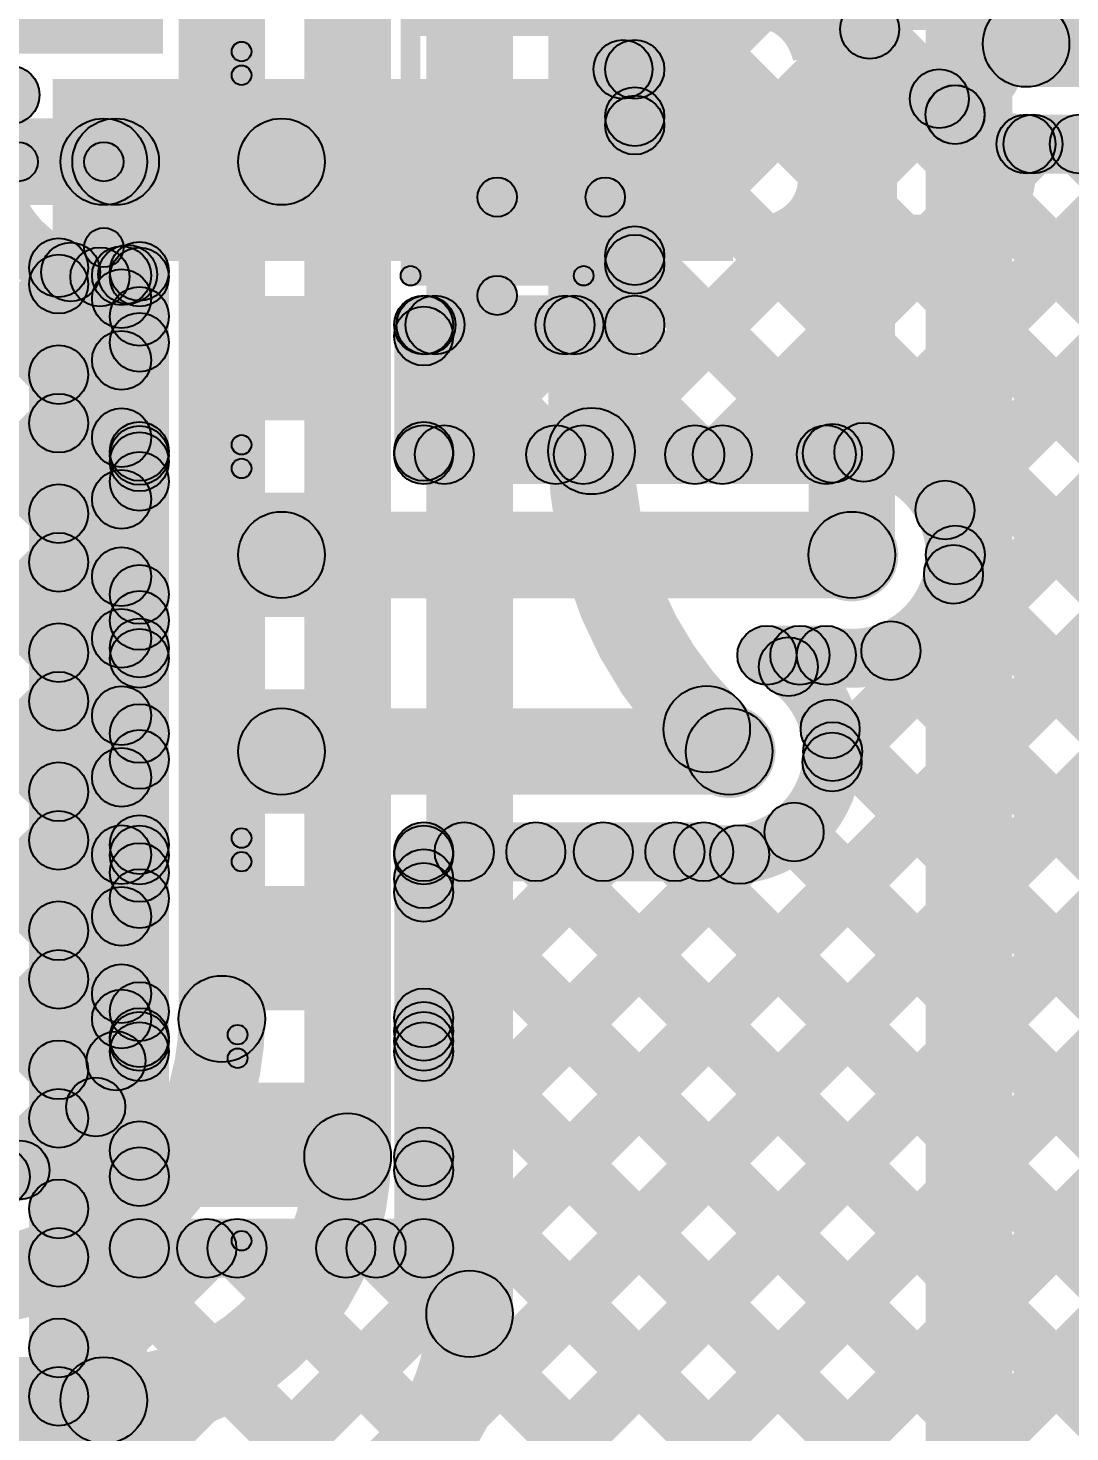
# Model space of a CAD drawing. Header units: millimetres. Extents: x 0 to 210, y 0 to 213.
# Drawn here: x 1.2567 to 1.5216, y 2.296 to 2.653 of the extents above; entities that cross this region are included whole.
import ezdxf

# ---------------------------------------------------------------- set-up
doc = ezdxf.new("R2010")
doc.units = ezdxf.units.MM
doc.header["$MEASUREMENT"] = 0
for name, color, linetype in [('BottomLayer', 5, 'Continuous'), ('BottomPaste', 16, 'Continuous'), ('BottomSolder', 6, 'Continuous'), ('TopLayer', 1, 'Continuous'), ('TopOverlay', 2, 'Continuous'), ('TopPaste', 8, 'Continuous'), ('TopSolder', 216, 'Continuous'), ('ViaHoleLayer', 16, 'Continuous')]:
    doc.layers.add(name, color=color, linetype=linetype)

# ---------------------------------------------------------------- blocks, each defined once
blk = doc.blocks.new('S______B______70')
at = {"layer": 'TopLayer'}
for points in [[(-0.045, -0.0175), (-0.045, 0.0175), (-0.015, 0.0175), (-0.015, -0.0175)], [(0.015, -0.0175), (0.015, 0.0175), (0.045, 0.0175), (0.045, -0.0175)]]:
    blk.add_hatch(color=1, dxfattribs=at).paths.add_polyline_path(points)
at = {"layer": 'TopOverlay'}
h = blk.add_hatch(color=2, dxfattribs=at)
edge = h.paths.add_edge_path()
edge.add_arc((-0.05, 0.022), 0.0025, 0, 360)
h = blk.add_hatch(color=2, dxfattribs=at)
edge = h.paths.add_edge_path()
edge.add_arc((-0.05, 0.022), 0.0025, 0, 360)
for points in [[(-0.0475, -0.022), (-0.0525, -0.022), (-0.0525, 0.022), (-0.0475, 0.022)], [(0.05, 0.0245), (0.05, 0.0195), (-0.05, 0.0195), (-0.05, 0.0245)], [(0.0525, -0.022), (0.0475, -0.022), (0.0475, 0.022), (0.0525, 0.022)], [(0.05, -0.0195), (0.05, -0.0245), (-0.05, -0.0245), (-0.05, -0.0195)]]:
    blk.add_hatch(color=2, dxfattribs=at).paths.add_polyline_path(points)
h = blk.add_hatch(color=2, dxfattribs=at)
edge = h.paths.add_edge_path()
edge.add_arc((0.05, 0.022), 0.0025, 0, 360)
h = blk.add_hatch(color=2, dxfattribs=at)
edge = h.paths.add_edge_path()
edge.add_arc((0.05, 0.022), 0.0025, 0, 360)
h = blk.add_hatch(color=2, dxfattribs=at)
edge = h.paths.add_edge_path()
edge.add_arc((-0.05, -0.022), 0.0025, 0, 360)
h = blk.add_hatch(color=2, dxfattribs=at)
edge = h.paths.add_edge_path()
edge.add_arc((-0.05, -0.022), 0.0025, 0, 360)
h = blk.add_hatch(color=2, dxfattribs=at)
edge = h.paths.add_edge_path()
edge.add_arc((0.05, -0.022), 0.0025, 0, 360)
h = blk.add_hatch(color=2, dxfattribs=at)
edge = h.paths.add_edge_path()
edge.add_arc((0.05, -0.022), 0.0025, 0, 360)
at = {"layer": 'TopPaste'}
for points in [[(-0.045, -0.0175), (-0.045, 0.0175), (-0.015, 0.0175), (-0.015, -0.0175)], [(0.015, -0.0175), (0.015, 0.0175), (0.045, 0.0175), (0.045, -0.0175)]]:
    blk.add_hatch(color=8, dxfattribs=at).paths.add_polyline_path(points)
at = {"layer": 'TopSolder'}
for points in [[(-0.049, -0.0215), (-0.049, 0.0215), (-0.011, 0.0215), (-0.011, -0.0215)], [(0.011, -0.0215), (0.011, 0.0215), (0.049, 0.0215), (0.049, -0.0215)]]:
    blk.add_hatch(color=216, dxfattribs=at).paths.add_polyline_path(points)
at = {"layer": 'TopOverlay'}
for centre in [(-0.05, 0.022), (-0.05, 0.022), (0.05, 0.022), (0.05, 0.022), (-0.05, -0.022), (-0.05, -0.022), (0.05, -0.022), (0.05, -0.022)]:
    blk.add_circle(centre, 0.0025, dxfattribs=at)
blk = doc.blocks.new('RES_0603_B_71')
at = {"layer": 'BottomLayer'}
for points in [[(-0.045, -0.0175), (-0.045, 0.0175), (-0.015, 0.0175), (-0.015, -0.0175)], [(0.015, -0.0175), (0.015, 0.0175), (0.045, 0.0175), (0.045, -0.0175)]]:
    blk.add_hatch(color=5, dxfattribs=at).paths.add_polyline_path(points)
at = {"layer": 'BottomPaste'}
for points in [[(-0.045, -0.0175), (-0.045, 0.0175), (-0.015, 0.0175), (-0.015, -0.0175)], [(0.015, -0.0175), (0.015, 0.0175), (0.045, 0.0175), (0.045, -0.0175)]]:
    blk.add_hatch(color=16, dxfattribs=at).paths.add_polyline_path(points)
at = {"layer": 'BottomSolder'}
for points in [[(-0.049, -0.0215), (-0.049, 0.0215), (-0.011, 0.0215), (-0.011, -0.0215)], [(0.011, -0.0215), (0.011, 0.0215), (0.049, 0.0215), (0.049, -0.0215)]]:
    blk.add_hatch(color=6, dxfattribs=at).paths.add_polyline_path(points)
blk = doc.blocks.new('HX711_77')
at = {"layer": 'TopLayer'}
for points in [[(0.09154, 0.08681), (0.13484, 0.08681), (0.13484, 0.06319), (0.09154, 0.06319)], [(0.09154, 0.03681), (0.13484, 0.03681), (0.13484, 0.01319), (0.09154, 0.01319)], [(0.09154, -0.01319), (0.13484, -0.01319), (0.13484, -0.03681), (0.09154, -0.03681)], [(0.09154, -0.06319), (0.13484, -0.06319), (0.13484, -0.08681), (0.09154, -0.08681)], [(0.09154, -0.11319), (0.13484, -0.11319), (0.13484, -0.13681), (0.09154, -0.13681)], [(0.09154, -0.16319), (0.13484, -0.16319), (0.13484, -0.18681), (0.09154, -0.18681)]]:
    blk.add_hatch(color=1, dxfattribs=at).paths.add_polyline_path(points)
at = {"layer": 'TopOverlay'}
h = blk.add_hatch(color=2, dxfattribs=at)
edge = h.paths.add_edge_path()
edge.add_arc((0.103, 0.103), 0.0025, 0, 360)
for points in [[(0.1055, 0.097), (0.1005, 0.097), (0.1005, 0.103), (0.1055, 0.103)], [(0.1055, -0.003), (0.1005, -0.003), (0.1005, 0.003), (0.1055, 0.003)], [(0.1055, -0.103), (0.1005, -0.103), (0.1005, -0.097), (0.1055, -0.097)], [(0.1045, -0.153), (0.0995, -0.153), (0.0995, -0.147), (0.1045, -0.147)], [(-0.105, -0.2019), (-0.105, -0.1969), (0.103, -0.1969), (0.103, -0.2019)]]:
    blk.add_hatch(color=2, dxfattribs=at).paths.add_polyline_path(points)
h = blk.add_hatch(color=2, dxfattribs=at)
edge = h.paths.add_edge_path()
edge.add_arc((0.103, 0.097), 0.0025, 0, 360)
h = blk.add_hatch(color=2, dxfattribs=at)
edge = h.paths.add_edge_path()
edge.add_arc((0.103, 0.003), 0.0025, 0, 360)
h = blk.add_hatch(color=2, dxfattribs=at)
edge = h.paths.add_edge_path()
edge.add_arc((0.103, -0.003), 0.0025, 0, 360)
h = blk.add_hatch(color=2, dxfattribs=at)
edge = h.paths.add_edge_path()
edge.add_arc((0.103, -0.097), 0.0025, 0, 360)
h = blk.add_hatch(color=2, dxfattribs=at)
edge = h.paths.add_edge_path()
edge.add_arc((0.103, -0.103), 0.0025, 0, 360)
h = blk.add_hatch(color=2, dxfattribs=at)
edge = h.paths.add_edge_path()
edge.add_arc((0.102, -0.147), 0.0025, 0, 360)
h = blk.add_hatch(color=2, dxfattribs=at)
edge = h.paths.add_edge_path()
edge.add_arc((0.102, -0.153), 0.0025, 0, 360)
h = blk.add_hatch(color=2, dxfattribs=at)
edge = h.paths.add_edge_path()
edge.add_arc((0.103, -0.1994), 0.0025, 0, 360)
at = {"layer": 'TopPaste'}
for points in [[(0.09154, 0.08681), (0.13484, 0.08681), (0.13484, 0.06319), (0.09154, 0.06319)], [(0.09154, 0.03681), (0.13484, 0.03681), (0.13484, 0.01319), (0.09154, 0.01319)], [(0.09154, -0.01319), (0.13484, -0.01319), (0.13484, -0.03681), (0.09154, -0.03681)], [(0.09154, -0.06319), (0.13484, -0.06319), (0.13484, -0.08681), (0.09154, -0.08681)], [(0.09154, -0.11319), (0.13484, -0.11319), (0.13484, -0.13681), (0.09154, -0.13681)], [(0.09154, -0.16319), (0.13484, -0.16319), (0.13484, -0.18681), (0.09154, -0.18681)]]:
    blk.add_hatch(color=8, dxfattribs=at).paths.add_polyline_path(points)
at = {"layer": 'TopSolder'}
for points in [[(0.08754, 0.09081), (0.13884, 0.09081), (0.13884, 0.05919), (0.08754, 0.05919)], [(0.08754, 0.04081), (0.13884, 0.04081), (0.13884, 0.00919), (0.08754, 0.00919)], [(0.08754, -0.00919), (0.13884, -0.00919), (0.13884, -0.04081), (0.08754, -0.04081)], [(0.08754, -0.05919), (0.13884, -0.05919), (0.13884, -0.09081), (0.08754, -0.09081)], [(0.08754, -0.10919), (0.13884, -0.10919), (0.13884, -0.14081), (0.08754, -0.14081)], [(0.08754, -0.15919), (0.13884, -0.15919), (0.13884, -0.19081), (0.08754, -0.19081)]]:
    blk.add_hatch(color=216, dxfattribs=at).paths.add_polyline_path(points)
at = {"layer": 'TopOverlay'}
for centre in [(0.103, 0.103), (0.103, 0.097), (0.103, 0.003), (0.103, -0.003), (0.103, -0.097), (0.103, -0.103), (0.102, -0.147), (0.102, -0.153), (0.103, -0.1994)]:
    blk.add_circle(centre, 0.0025, dxfattribs=at)

msp = doc.modelspace()

# ---------------------------------------------------------------- hatches: boundary and pattern name
at = {"layer": 'BottomLayer'}
for points in [[(1.349, 2.366), (1.327, 2.366), (1.327, 3.01), (1.349, 3.01)], [(1.38, 2.326), (1.358, 2.326), (1.358, 2.96144), (1.38, 2.96144)], [(1.411, 2.54542), (1.389, 2.54542), (1.389, 2.84596), (1.411, 2.84596)], [(1.47719, 2.519), (1.45519, 2.519), (1.45519, 2.81507), (1.47719, 2.81507)], [(1.507, 2.27775), (1.485, 2.27775), (1.485, 2.699), (1.507, 2.699)], [(1.317, 2.401), (1.295, 2.401), (1.295, 2.697), (1.317, 2.697)], [(1.14618, 2.6372), (1.15678, 2.6478), (1.2858, 2.51878), (1.2752, 2.50818)], [(1.18803, 2.6307), (1.19864, 2.6413), (1.2858, 2.55414), (1.2752, 2.54353)], [(1.16975, 2.608), (1.16975, 2.63), (1.276, 2.63), (1.276, 2.608)], [(1.25419, 2.614), (1.25419, 2.624), (1.276, 2.624), (1.276, 2.614)], [(1.281, 2.59719), (1.271, 2.59719), (1.271, 2.619), (1.281, 2.619)], [(1.23294, 2.5457), (1.22233, 2.5563), (1.26226, 2.59623), (1.27287, 2.58563)], [(1.26968, 2.5844), (1.28029, 2.59501), (1.2858, 2.5895), (1.2752, 2.57889)], [(1.288, 2.401), (1.273, 2.401), (1.273, 2.59004), (1.288, 2.59004)], [(1.2448, 2.52221), (1.2342, 2.53281), (1.2752, 2.57381), (1.2858, 2.56321)], [(1.2448, 2.48685), (1.2342, 2.49746), (1.2752, 2.53846), (1.2858, 2.52785)], [(1.2342, 2.51382), (1.2448, 2.52443), (1.2858, 2.48343), (1.2752, 2.47282)], [(1.14751, 2.3542), (1.1369, 2.3648), (1.2752, 2.5031), (1.2858, 2.49249)], [(1.19561, 2.4817), (1.20622, 2.4923), (1.2858, 2.41272), (1.2752, 2.40211)], [(1.23097, 2.4817), (1.24157, 2.4923), (1.2858, 2.44807), (1.2752, 2.43747)], [(1.1279, 2.4787), (1.13851, 2.4893), (1.25995, 2.36786), (1.24934, 2.35726)], [(1.16326, 2.4787), (1.17386, 2.4893), (1.27925, 2.38392), (1.26864, 2.37331)], [(1.42151, 2.46693), (1.43707, 2.48249), (1.44278, 2.47678), (1.42722, 2.46122)], [(1.18286, 2.3542), (1.17225, 2.3648), (1.2752, 2.46775), (1.2858, 2.45714)], [(1.21822, 2.3542), (1.20761, 2.3648), (1.2752, 2.43239), (1.2858, 2.42178)], [(1.25496, 2.35559), (1.24436, 2.3662), (1.2738, 2.39564), (1.28441, 2.38504)], [(0.188, 2.293), (0.188, 2.315), (1.276, 2.315), (1.276, 2.293)]]:
    msp.add_hatch(color=5, dxfattribs=at).paths.add_polyline_path(points)
h = msp.add_hatch(color=5, dxfattribs=at)
edge = h.paths.add_edge_path()
edge.add_arc((1.25212, 2.636), 0.0075, 0, 360)
h = msp.add_hatch(color=5, dxfattribs=at)
edge = h.paths.add_edge_path()
edge.add_arc((1.25212, 2.636), 0.0075, 0, 360)
h = msp.add_hatch(color=5, dxfattribs=at)
edge = h.paths.add_edge_path()
edge.add_arc((1.276, 2.619), 0.01181, 0, 360)
h = msp.add_hatch(color=5, dxfattribs=at)
edge = h.paths.add_edge_path()
edge.add_arc((1.276, 2.619), 0.011, 0, 360)
h = msp.add_hatch(color=5, dxfattribs=at)
edge = h.paths.add_edge_path()
edge.add_arc((1.25419, 2.619), 0.005, 0, 360)
h = msp.add_hatch(color=5, dxfattribs=at)
edge = h.paths.add_edge_path()
edge.add_arc((1.276, 2.619), 0.005, 0, 360)
h = msp.add_hatch(color=5, dxfattribs=at)
edge = h.paths.add_edge_path()
edge.add_arc((1.276, 2.619), 0.005, 0, 360)
h = msp.add_hatch(color=5, dxfattribs=at)
edge = h.paths.add_edge_path()
edge.add_arc((1.276, 2.59719), 0.005, 0, 360)
h = msp.add_hatch(color=5, dxfattribs=at)
edge = h.paths.add_edge_path()
edge.add_arc((1.26756, 2.59093), 0.0075, 0, 360)
h = msp.add_hatch(color=5, dxfattribs=at)
edge = h.paths.add_edge_path()
edge.add_arc((1.27499, 2.58971), 0.0075, 0, 360)
h = msp.add_hatch(color=5, dxfattribs=at)
edge = h.paths.add_edge_path()
edge.add_arc((1.2805, 2.59004), 0.0075, 0, 360)
h = msp.add_hatch(color=5, dxfattribs=at)
edge = h.paths.add_edge_path()
edge.add_arc((1.2805, 2.59004), 0.0075, 0, 360)
h = msp.add_hatch(color=5, dxfattribs=at)
edge = h.paths.add_edge_path()
edge.add_arc((1.2805, 2.58419), 0.0075, 0, 360)
h = msp.add_hatch(color=5, dxfattribs=at)
edge = h.paths.add_edge_path()
edge.add_arc((1.2805, 2.56851), 0.0075, 0, 360)
h = msp.add_hatch(color=5, dxfattribs=at)
edge = h.paths.add_edge_path()
edge.add_arc((1.2805, 2.54884), 0.0075, 0, 360)
h = msp.add_hatch(color=5, dxfattribs=at)
edge = h.paths.add_edge_path()
edge.add_arc((1.4, 2.54542), 0.011, 0, 360)
h = msp.add_hatch(color=5, dxfattribs=at)
edge = h.paths.add_edge_path()
edge.add_arc((1.4, 2.54542), 0.011, 0, 360)
h = msp.add_hatch(color=5, dxfattribs=at)
edge = h.paths.add_edge_path()
edge.add_arc((1.2805, 2.53315), 0.0075, 0, 360)
h = msp.add_hatch(color=5, dxfattribs=at)
edge = h.paths.add_edge_path()
edge.add_arc((1.46619, 2.519), 0.01181, 0, 360)
h = msp.add_hatch(color=5, dxfattribs=at)
edge = h.paths.add_edge_path()
edge.add_arc((1.46619, 2.519), 0.011, 0, 360)
h = msp.add_hatch(color=5, dxfattribs=at)
edge = h.paths.add_edge_path()
edge.add_arc((1.2805, 2.51348), 0.0075, 0, 360)
h = msp.add_hatch(color=5, dxfattribs=at)
edge = h.paths.add_edge_path()
edge.add_arc((1.2805, 2.4978), 0.0075, 0, 360)
h = msp.add_hatch(color=5, dxfattribs=at)
edge = h.paths.add_edge_path()
edge.add_arc((1.2805, 2.47813), 0.0075, 0, 360)
h = msp.add_hatch(color=5, dxfattribs=at)
edge = h.paths.add_edge_path()
edge.add_arc((1.42929, 2.47471), 0.011, 0, 360)
h = msp.add_hatch(color=5, dxfattribs=at)
edge = h.paths.add_edge_path()
edge.add_arc((1.42929, 2.47471), 0.011, 0, 360)
h = msp.add_hatch(color=5, dxfattribs=at)
edge = h.paths.add_edge_path()
edge.add_arc((1.435, 2.469), 0.01181, 0, 360)
h = msp.add_hatch(color=5, dxfattribs=at)
edge = h.paths.add_edge_path()
edge.add_arc((1.435, 2.469), 0.011, 0, 360)
h = msp.add_hatch(color=5, dxfattribs=at)
edge = h.paths.add_edge_path()
edge.add_arc((1.2805, 2.46244), 0.0075, 0, 360)
h = msp.add_hatch(color=5, dxfattribs=at)
edge = h.paths.add_edge_path()
edge.add_arc((1.2805, 2.44277), 0.0075, 0, 360)
h = msp.add_hatch(color=5, dxfattribs=at)
edge = h.paths.add_edge_path()
edge.add_arc((1.2805, 2.42709), 0.0075, 0, 360)
h = msp.add_hatch(color=5, dxfattribs=at)
edge = h.paths.add_edge_path()
edge.add_arc((1.2805, 2.40742), 0.0075, 0, 360)
h = msp.add_hatch(color=5, dxfattribs=at)
edge = h.paths.add_edge_path()
edge.add_arc((1.306, 2.401), 0.011, 0, 360)
h = msp.add_hatch(color=5, dxfattribs=at)
edge = h.paths.add_edge_path()
edge.add_arc((1.306, 2.401), 0.011, 0, 360)
h = msp.add_hatch(color=5, dxfattribs=at)
edge = h.paths.add_edge_path()
edge.add_arc((1.2805, 2.401), 0.0075, 0, 360)
h = msp.add_hatch(color=5, dxfattribs=at)
edge = h.paths.add_edge_path()
edge.add_arc((1.2805, 2.401), 0.0075, 0, 360)
h = msp.add_hatch(color=5, dxfattribs=at)
edge = h.paths.add_edge_path()
edge.add_arc((1.27911, 2.39034), 0.0075, 0, 360)
h = msp.add_hatch(color=5, dxfattribs=at)
edge = h.paths.add_edge_path()
edge.add_arc((1.27395, 2.37861), 0.0075, 0, 360)
h = msp.add_hatch(color=5, dxfattribs=at)
edge = h.paths.add_edge_path()
edge.add_arc((1.338, 2.366), 0.011, 0, 360)
h = msp.add_hatch(color=5, dxfattribs=at)
edge = h.paths.add_edge_path()
edge.add_arc((1.338, 2.366), 0.011, 0, 360)
h = msp.add_hatch(color=5, dxfattribs=at)
edge = h.paths.add_edge_path()
edge.add_arc((1.24966, 2.36089), 0.0075, 0, 360)
h = msp.add_hatch(color=5, dxfattribs=at)
edge = h.paths.add_edge_path()
edge.add_arc((1.25464, 2.36256), 0.0075, 0, 360)
h = msp.add_hatch(color=5, dxfattribs=at)
edge = h.paths.add_edge_path()
edge.add_arc((1.369, 2.326), 0.011, 0, 360)
h = msp.add_hatch(color=5, dxfattribs=at)
edge = h.paths.add_edge_path()
edge.add_arc((1.369, 2.326), 0.011, 0, 360)
h = msp.add_hatch(color=5, dxfattribs=at)
edge = h.paths.add_edge_path()
edge.add_arc((1.276, 2.304), 0.011, 0, 360)
h = msp.add_hatch(color=5, dxfattribs=at)
edge = h.paths.add_edge_path()
edge.add_arc((1.276, 2.304), 0.011, 0, 360)
at = {"layer": 'TopLayer'}
for points in [[(1.40386, 2.601), (1.436, 2.601), (1.436, 2.768), (1.40386, 2.768)], [(1.4017, 2.69988), (1.4123, 2.71048), (1.91186, 2.21092), (1.90126, 2.20031)], [(1.4155, 2.6425), (1.4005, 2.6425), (1.4005, 2.6995), (1.4155, 2.6995)], [(1.46023, 2.6837), (1.47579, 2.69926), (1.51827, 2.65678), (1.50271, 2.64122)], [(1.4447, 2.66812), (1.45531, 2.67872), (1.49773, 2.6363), (1.48712, 2.62569)], [(1.4027, 2.66352), (1.4133, 2.67413), (1.87651, 2.21092), (1.8659, 2.20031)], [(1.4163, 2.62299), (1.4057, 2.6336), (1.44776, 2.67567), (1.45837, 2.66506)], [(1.51049, 2.638), (1.51049, 2.66), (1.59202, 2.66), (1.59202, 2.638)], [(1.4163, 2.58764), (1.4057, 2.59825), (1.46544, 2.65799), (1.47604, 2.64738)], [(1.4185, 2.5775), (1.4035, 2.5775), (1.4035, 2.6425), (1.4185, 2.6425)], [(1.263, 2.59371), (1.436, 2.59371), (1.436, 2.64), (1.263, 2.64)], [(1.40322, 2.5392), (1.39261, 2.5498), (1.48312, 2.64031), (1.49372, 2.6297)], [(1.4057, 2.62516), (1.4163, 2.63577), (1.84115, 2.21092), (1.83055, 2.20031)], [(1.279, 2.608), (1.279, 2.63), (1.32119, 2.63), (1.32119, 2.608)], [(1.43857, 2.5392), (1.42796, 2.5498), (1.50696, 2.6288), (1.51757, 2.6182)], [(1.47456, 2.53983), (1.46395, 2.55044), (1.54232, 2.6288), (1.55293, 2.6182)], [(1.51049, 2.616), (1.51049, 2.631), (1.548, 2.631), (1.548, 2.616)], [(1.51873, 2.6182), (1.52934, 2.6288), (1.5533, 2.60484), (1.54269, 2.59423)], [(1.287, 2.23318), (1.265, 2.23318), (1.265, 2.619), (1.287, 2.619)], [(1.281, 2.59719), (1.271, 2.59719), (1.271, 2.619), (1.281, 2.619)], [(1.376, 2.605), (1.376, 2.615), (1.4035, 2.615), (1.4035, 2.605)], [(1.381, 2.585), (1.371, 2.585), (1.371, 2.61), (1.381, 2.61)], [(1.4057, 2.58981), (1.4163, 2.60042), (1.46657, 2.55015), (1.45596, 2.53954)], [(1.2698, 2.58256), (1.2592, 2.59317), (1.26226, 2.59623), (1.27287, 2.58563)], [(1.272, 2.0884), (1.257, 2.0884), (1.257, 2.59204), (1.272, 2.59204)], [(1.26968, 2.5844), (1.28029, 2.59501), (1.29034, 2.58496), (1.27973, 2.57435)], [(1.4952, 2.52511), (1.48459, 2.53572), (1.54269, 2.59382), (1.5533, 2.58321)], [(1.29254, 2.54531), (1.27754, 2.54531), (1.27754, 2.58969), (1.29254, 2.58969)], [(1.35734, 2.57), (1.35734, 2.585), (1.411, 2.585), (1.411, 2.57)], [(1.36265, 2.56934), (1.35204, 2.57994), (1.3549, 2.5828), (1.36551, 2.5722)], [(1.3526, 2.5722), (1.36321, 2.5828), (1.39621, 2.5498), (1.3856, 2.5392)], [(1.36786, 2.5392), (1.35725, 2.5498), (1.39025, 2.5828), (1.40086, 2.5722)], [(1.38795, 2.5722), (1.39856, 2.5828), (1.43156, 2.5498), (1.42095, 2.5392)], [(1.2698, 2.54721), (1.2592, 2.55781), (1.27973, 2.57835), (1.29034, 2.56774)], [(1.2698, 2.22901), (1.2592, 2.23961), (1.59667, 2.57709), (1.60728, 2.56648)], [(1.36484, 2.54531), (1.34984, 2.54531), (1.34984, 2.5775), (1.36484, 2.5775)], [(1.46648, 2.46104), (1.45587, 2.47165), (1.56131, 2.57709), (1.57192, 2.56648)], [(1.2592, 2.55953), (1.2698, 2.57014), (1.29034, 2.5496), (1.27973, 2.539)], [(1.30085, 2.2247), (1.29024, 2.2353), (1.6202, 2.56526), (1.6308, 2.55465)], [(1.35734, 2.537), (1.35734, 2.552), (1.45971, 2.552), (1.45971, 2.537)], [(1.2698, 2.51185), (1.2592, 2.52246), (1.27973, 2.54299), (1.29034, 2.53239)], [(1.29254, 2.49531), (1.27754, 2.49531), (1.27754, 2.54269), (1.29254, 2.54269)], [(1.2592, 2.52418), (1.2698, 2.53478), (1.29034, 2.51425), (1.27973, 2.50364)], [(1.32119, 2.508), (1.32119, 2.53), (1.46619, 2.53), (1.46619, 2.508)], [(1.3362, 2.2247), (1.3256, 2.2353), (1.6202, 2.5299), (1.6308, 2.5193)], [(1.48673, 2.50877), (1.49734, 2.51938), (1.8058, 2.21092), (1.79519, 2.20031)], [(1.4308, 2.21323), (1.4202, 2.22384), (1.70942, 2.51306), (1.72003, 2.50246)], [(1.2698, 2.47649), (1.2592, 2.4871), (1.27973, 2.50764), (1.29034, 2.49703)], [(1.2592, 2.48882), (1.2698, 2.49943), (1.29034, 2.47889), (1.27973, 2.46829)], [(1.44459, 2.486), (1.44459, 2.501), (1.45971, 2.501), (1.45971, 2.486)], [(1.47082, 2.48933), (1.48143, 2.49994), (1.77044, 2.21092), (1.75984, 2.20031)], [(1.36906, 2.2222), (1.35845, 2.2328), (1.62363, 2.49798), (1.63423, 2.48737)], [(1.45536, 2.48527), (1.44475, 2.49588), (1.44768, 2.4988), (1.45828, 2.4882)], [(1.29254, 2.44531), (1.27754, 2.44531), (1.27754, 2.49269), (1.29254, 2.49269)], [(1.40441, 2.2222), (1.39381, 2.2328), (1.64703, 2.48603), (1.65764, 2.47542)], [(1.32119, 2.458), (1.32119, 2.48), (1.435, 2.48), (1.435, 2.458)], [(1.45538, 2.46942), (1.46598, 2.48002), (1.73509, 2.21092), (1.72448, 2.20031)], [(1.2698, 2.44114), (1.2592, 2.45175), (1.27973, 2.47228), (1.29034, 2.46167)], [(1.2592, 2.45347), (1.2698, 2.46407), (1.29034, 2.44354), (1.27973, 2.43293)], [(1.44622, 2.44322), (1.45683, 2.45383), (1.69973, 2.21092), (1.68913, 2.20031)], [(1.35734, 2.436), (1.35734, 2.451), (1.42852, 2.451), (1.42852, 2.436)], [(1.36265, 2.39256), (1.35204, 2.40317), (1.39768, 2.4488), (1.40828, 2.4382)], [(1.36265, 2.42792), (1.35204, 2.43852), (1.36232, 2.4488), (1.37293, 2.4382)], [(1.36265, 2.35721), (1.35204, 2.36781), (1.43235, 2.44813), (1.44296, 2.43752)], [(1.38053, 2.4382), (1.39114, 2.4488), (1.62902, 2.21092), (1.61841, 2.20031)], [(1.41589, 2.4382), (1.4265, 2.4488), (1.66438, 2.21092), (1.65377, 2.20031)], [(1.29254, 2.39531), (1.27754, 2.39531), (1.27754, 2.44269), (1.29254, 2.44269)], [(1.36484, 2.39531), (1.34984, 2.39531), (1.34984, 2.44269), (1.36484, 2.44269)], [(1.35204, 2.43134), (1.36265, 2.44194), (1.59367, 2.21092), (1.58306, 2.20031)], [(1.2698, 2.40578), (1.2592, 2.41639), (1.27973, 2.43693), (1.29034, 2.42632)], [(1.2592, 2.41811), (1.2698, 2.42872), (1.29034, 2.40818), (1.27973, 2.39758)], [(1.35204, 2.39598), (1.36265, 2.40659), (1.55831, 2.21092), (1.5477, 2.20031)], [(1.2698, 2.37043), (1.2592, 2.38104), (1.27973, 2.40157), (1.29034, 2.39096)], [(1.2592, 2.38276), (1.2698, 2.39336), (1.29034, 2.37283), (1.27973, 2.36222)], [(1.29254, 2.34269), (1.27754, 2.34269), (1.27754, 2.39269), (1.29254, 2.39269)], [(1.36484, 2.34269), (1.34984, 2.34269), (1.34984, 2.39269), (1.36484, 2.39269)], [(1.35204, 2.36062), (1.36265, 2.37123), (1.52296, 2.21092), (1.51235, 2.20031)], [(1.2698, 2.33507), (1.2592, 2.34568), (1.27973, 2.36622), (1.29034, 2.35561)], [(1.2592, 2.3474), (1.2698, 2.35801), (1.39501, 2.2328), (1.3844, 2.2222)], [(1.28504, 2.33519), (1.28504, 2.35019), (1.35734, 2.35019), (1.35734, 2.33519)], [(1.2698, 2.26436), (1.2592, 2.27497), (1.33222, 2.34799), (1.34283, 2.33739)], [(1.2698, 2.29972), (1.2592, 2.31032), (1.29686, 2.34799), (1.30747, 2.33739)], [(1.30457, 2.33739), (1.31517, 2.34799), (1.43036, 2.2328), (1.41976, 2.2222)], [(1.33992, 2.33739), (1.35053, 2.34799), (1.51192, 2.1866), (1.50131, 2.176)], [(1.2592, 2.31205), (1.2698, 2.32265), (1.35715, 2.2353), (1.34655, 2.2247)]]:
    msp.add_hatch(color=1, dxfattribs=at).paths.add_polyline_path(points)
h = msp.add_hatch(color=1, dxfattribs=at)
edge = h.paths.add_edge_path()
edge.add_arc((1.47074, 2.65268), 0.0075, 0, 360)
h = msp.add_hatch(color=1, dxfattribs=at)
edge = h.paths.add_edge_path()
edge.add_arc((1.51049, 2.649), 0.011, 0, 360)
h = msp.add_hatch(color=1, dxfattribs=at)
edge = h.paths.add_edge_path()
edge.add_arc((1.51049, 2.649), 0.011, 0, 360)
h = msp.add_hatch(color=1, dxfattribs=at)
edge = h.paths.add_edge_path()
edge.add_arc((1.408, 2.6425), 0.0075, 0, 360)
h = msp.add_hatch(color=1, dxfattribs=at)
edge = h.paths.add_edge_path()
edge.add_arc((1.411, 2.6425), 0.0075, 0, 360)
h = msp.add_hatch(color=1, dxfattribs=at)
edge = h.paths.add_edge_path()
edge.add_arc((1.48842, 2.63501), 0.0075, 0, 360)
h = msp.add_hatch(color=1, dxfattribs=at)
edge = h.paths.add_edge_path()
edge.add_arc((1.49243, 2.631), 0.0075, 0, 360)
h = msp.add_hatch(color=1, dxfattribs=at)
edge = h.paths.add_edge_path()
edge.add_arc((1.49243, 2.631), 0.0075, 0, 360)
h = msp.add_hatch(color=1, dxfattribs=at)
edge = h.paths.add_edge_path()
edge.add_arc((1.49246, 2.63097), 0.0075, 0, 360)
h = msp.add_hatch(color=1, dxfattribs=at)
edge = h.paths.add_edge_path()
edge.add_arc((1.411, 2.63047), 0.0075, 0, 360)
h = msp.add_hatch(color=1, dxfattribs=at)
edge = h.paths.add_edge_path()
edge.add_arc((1.411, 2.6283), 0.0075, 0, 360)
h = msp.add_hatch(color=1, dxfattribs=at)
edge = h.paths.add_edge_path()
edge.add_arc((1.276, 2.619), 0.01181, 0, 360)
h = msp.add_hatch(color=1, dxfattribs=at)
edge = h.paths.add_edge_path()
edge.add_arc((1.276, 2.619), 0.011, 0, 360)
h = msp.add_hatch(color=1, dxfattribs=at)
edge = h.paths.add_edge_path()
edge.add_arc((1.279, 2.619), 0.011, 0, 360)
h = msp.add_hatch(color=1, dxfattribs=at)
edge = h.paths.add_edge_path()
edge.add_arc((1.32119, 2.619), 0.011, 0, 360)
h = msp.add_hatch(color=1, dxfattribs=at)
edge = h.paths.add_edge_path()
edge.add_arc((1.51049, 2.6235), 0.0075, 0, 360)
h = msp.add_hatch(color=1, dxfattribs=at)
edge = h.paths.add_edge_path()
edge.add_arc((1.51049, 2.6235), 0.0075, 0, 360)
h = msp.add_hatch(color=1, dxfattribs=at)
edge = h.paths.add_edge_path()
edge.add_arc((1.51049, 2.6235), 0.0075, 0, 360)
h = msp.add_hatch(color=1, dxfattribs=at)
edge = h.paths.add_edge_path()
edge.add_arc((1.51227, 2.6235), 0.0075, 0, 360)
h = msp.add_hatch(color=1, dxfattribs=at)
edge = h.paths.add_edge_path()
edge.add_arc((1.52403, 2.6235), 0.0075, 0, 360)
h = msp.add_hatch(color=1, dxfattribs=at)
edge = h.paths.add_edge_path()
edge.add_arc((1.276, 2.619), 0.005, 0, 360)
h = msp.add_hatch(color=1, dxfattribs=at)
edge = h.paths.add_edge_path()
edge.add_arc((1.376, 2.61), 0.005, 0, 360)
h = msp.add_hatch(color=1, dxfattribs=at)
edge = h.paths.add_edge_path()
edge.add_arc((1.376, 2.61), 0.005, 0, 360)
h = msp.add_hatch(color=1, dxfattribs=at)
edge = h.paths.add_edge_path()
edge.add_arc((1.4035, 2.61), 0.005, 0, 360)
h = msp.add_hatch(color=1, dxfattribs=at)
edge = h.paths.add_edge_path()
edge.add_arc((1.411, 2.59511), 0.0075, 0, 360)
h = msp.add_hatch(color=1, dxfattribs=at)
edge = h.paths.add_edge_path()
edge.add_arc((1.2645, 2.59204), 0.0075, 0, 360)
h = msp.add_hatch(color=1, dxfattribs=at)
edge = h.paths.add_edge_path()
edge.add_arc((1.2645, 2.59204), 0.0075, 0, 360)
h = msp.add_hatch(color=1, dxfattribs=at)
edge = h.paths.add_edge_path()
edge.add_arc((1.276, 2.59719), 0.005, 0, 360)
h = msp.add_hatch(color=1, dxfattribs=at)
edge = h.paths.add_edge_path()
edge.add_arc((1.411, 2.59294), 0.0075, 0, 360)
h = msp.add_hatch(color=1, dxfattribs=at)
edge = h.paths.add_edge_path()
edge.add_arc((1.26756, 2.59093), 0.0075, 0, 360)
h = msp.add_hatch(color=1, dxfattribs=at)
edge = h.paths.add_edge_path()
edge.add_arc((1.27499, 2.58971), 0.0075, 0, 360)
h = msp.add_hatch(color=1, dxfattribs=at)
edge = h.paths.add_edge_path()
edge.add_arc((1.28204, 2.59032), 0.0075, 0, 360)
h = msp.add_hatch(color=1, dxfattribs=at)
edge = h.paths.add_edge_path()
edge.add_arc((1.28204, 2.59032), 0.0075, 0, 360)
h = msp.add_hatch(color=1, dxfattribs=at)
edge = h.paths.add_edge_path()
edge.add_arc((1.28504, 2.59112), 0.0075, 0, 360)
h = msp.add_hatch(color=1, dxfattribs=at)
edge = h.paths.add_edge_path()
edge.add_arc((1.28504, 2.58969), 0.0075, 0, 360)
h = msp.add_hatch(color=1, dxfattribs=at)
edge = h.paths.add_edge_path()
edge.add_arc((1.2645, 2.58786), 0.0075, 0, 360)
h = msp.add_hatch(color=1, dxfattribs=at)
edge = h.paths.add_edge_path()
edge.add_arc((1.376, 2.585), 0.005, 0, 360)
h = msp.add_hatch(color=1, dxfattribs=at)
edge = h.paths.add_edge_path()
edge.add_arc((1.28504, 2.57966), 0.0075, 0, 360)
h = msp.add_hatch(color=1, dxfattribs=at)
edge = h.paths.add_edge_path()
edge.add_arc((1.35734, 2.5775), 0.0075, 0, 360)
h = msp.add_hatch(color=1, dxfattribs=at)
edge = h.paths.add_edge_path()
edge.add_arc((1.35734, 2.5775), 0.0075, 0, 360)
h = msp.add_hatch(color=1, dxfattribs=at)
edge = h.paths.add_edge_path()
edge.add_arc((1.3579, 2.5775), 0.0075, 0, 360)
h = msp.add_hatch(color=1, dxfattribs=at)
edge = h.paths.add_edge_path()
edge.add_arc((1.3602, 2.5775), 0.0075, 0, 360)
h = msp.add_hatch(color=1, dxfattribs=at)
edge = h.paths.add_edge_path()
edge.add_arc((1.39326, 2.5775), 0.0075, 0, 360)
h = msp.add_hatch(color=1, dxfattribs=at)
edge = h.paths.add_edge_path()
edge.add_arc((1.39556, 2.5775), 0.0075, 0, 360)
h = msp.add_hatch(color=1, dxfattribs=at)
edge = h.paths.add_edge_path()
edge.add_arc((1.411, 2.5775), 0.0075, 0, 360)
h = msp.add_hatch(color=1, dxfattribs=at)
edge = h.paths.add_edge_path()
edge.add_arc((1.411, 2.5775), 0.0075, 0, 360)
h = msp.add_hatch(color=1, dxfattribs=at)
edge = h.paths.add_edge_path()
edge.add_arc((1.35734, 2.57464), 0.0075, 0, 360)
h = msp.add_hatch(color=1, dxfattribs=at)
edge = h.paths.add_edge_path()
edge.add_arc((1.28504, 2.57304), 0.0075, 0, 360)
h = msp.add_hatch(color=1, dxfattribs=at)
edge = h.paths.add_edge_path()
edge.add_arc((1.2645, 2.56484), 0.0075, 0, 360)
h = msp.add_hatch(color=1, dxfattribs=at)
edge = h.paths.add_edge_path()
edge.add_arc((1.2645, 2.55251), 0.0075, 0, 360)
h = msp.add_hatch(color=1, dxfattribs=at)
edge = h.paths.add_edge_path()
edge.add_arc((1.28504, 2.54531), 0.0075, 0, 360)
h = msp.add_hatch(color=1, dxfattribs=at)
edge = h.paths.add_edge_path()
edge.add_arc((1.35734, 2.54531), 0.0075, 0, 360)
h = msp.add_hatch(color=1, dxfattribs=at)
edge = h.paths.add_edge_path()
edge.add_arc((1.46925, 2.54513), 0.0075, 0, 360)
h = msp.add_hatch(color=1, dxfattribs=at)
edge = h.paths.add_edge_path()
edge.add_arc((1.28504, 2.5443), 0.0075, 0, 360)
h = msp.add_hatch(color=1, dxfattribs=at)
edge = h.paths.add_edge_path()
edge.add_arc((1.28504, 2.54269), 0.0075, 0, 360)
h = msp.add_hatch(color=1, dxfattribs=at)
edge = h.paths.add_edge_path()
edge.add_arc((1.35734, 2.5445), 0.0075, 0, 360)
h = msp.add_hatch(color=1, dxfattribs=at)
edge = h.paths.add_edge_path()
edge.add_arc((1.36256, 2.5445), 0.0075, 0, 360)
h = msp.add_hatch(color=1, dxfattribs=at)
edge = h.paths.add_edge_path()
edge.add_arc((1.3909, 2.5445), 0.0075, 0, 360)
h = msp.add_hatch(color=1, dxfattribs=at)
edge = h.paths.add_edge_path()
edge.add_arc((1.39791, 2.5445), 0.0075, 0, 360)
h = msp.add_hatch(color=1, dxfattribs=at)
edge = h.paths.add_edge_path()
edge.add_arc((1.42626, 2.5445), 0.0075, 0, 360)
h = msp.add_hatch(color=1, dxfattribs=at)
edge = h.paths.add_edge_path()
edge.add_arc((1.43327, 2.5445), 0.0075, 0, 360)
h = msp.add_hatch(color=1, dxfattribs=at)
edge = h.paths.add_edge_path()
edge.add_arc((1.45971, 2.5445), 0.0075, 0, 360)
h = msp.add_hatch(color=1, dxfattribs=at)
edge = h.paths.add_edge_path()
edge.add_arc((1.45971, 2.5445), 0.0075, 0, 360)
h = msp.add_hatch(color=1, dxfattribs=at)
edge = h.paths.add_edge_path()
edge.add_arc((1.46127, 2.54485), 0.0075, 0, 360)
h = msp.add_hatch(color=1, dxfattribs=at)
edge = h.paths.add_edge_path()
edge.add_arc((1.28504, 2.53769), 0.0075, 0, 360)
h = msp.add_hatch(color=1, dxfattribs=at)
edge = h.paths.add_edge_path()
edge.add_arc((1.2645, 2.52948), 0.0075, 0, 360)
h = msp.add_hatch(color=1, dxfattribs=at)
edge = h.paths.add_edge_path()
edge.add_arc((1.48989, 2.53042), 0.0075, 0, 360)
h = msp.add_hatch(color=1, dxfattribs=at)
edge = h.paths.add_edge_path()
edge.add_arc((1.32119, 2.519), 0.011, 0, 360)
h = msp.add_hatch(color=1, dxfattribs=at)
edge = h.paths.add_edge_path()
edge.add_arc((1.46619, 2.519), 0.01181, 0, 360)
h = msp.add_hatch(color=1, dxfattribs=at)
edge = h.paths.add_edge_path()
edge.add_arc((1.46619, 2.519), 0.011, 0, 360)
h = msp.add_hatch(color=1, dxfattribs=at)
edge = h.paths.add_edge_path()
edge.add_arc((1.2645, 2.51715), 0.0075, 0, 360)
h = msp.add_hatch(color=1, dxfattribs=at)
edge = h.paths.add_edge_path()
edge.add_arc((1.4925, 2.519), 0.0075, 0, 360)
h = msp.add_hatch(color=1, dxfattribs=at)
edge = h.paths.add_edge_path()
edge.add_arc((1.4925, 2.519), 0.0075, 0, 360)
h = msp.add_hatch(color=1, dxfattribs=at)
edge = h.paths.add_edge_path()
edge.add_arc((1.49204, 2.51408), 0.0075, 0, 360)
h = msp.add_hatch(color=1, dxfattribs=at)
edge = h.paths.add_edge_path()
edge.add_arc((1.28504, 2.50895), 0.0075, 0, 360)
h = msp.add_hatch(color=1, dxfattribs=at)
edge = h.paths.add_edge_path()
edge.add_arc((1.28504, 2.50233), 0.0075, 0, 360)
h = msp.add_hatch(color=1, dxfattribs=at)
edge = h.paths.add_edge_path()
edge.add_arc((1.28504, 2.49531), 0.0075, 0, 360)
h = msp.add_hatch(color=1, dxfattribs=at)
edge = h.paths.add_edge_path()
edge.add_arc((1.2645, 2.49413), 0.0075, 0, 360)
h = msp.add_hatch(color=1, dxfattribs=at)
edge = h.paths.add_edge_path()
edge.add_arc((1.28504, 2.49269), 0.0075, 0, 360)
h = msp.add_hatch(color=1, dxfattribs=at)
edge = h.paths.add_edge_path()
edge.add_arc((1.44459, 2.4935), 0.0075, 0, 360)
h = msp.add_hatch(color=1, dxfattribs=at)
edge = h.paths.add_edge_path()
edge.add_arc((1.44459, 2.4935), 0.0075, 0, 360)
h = msp.add_hatch(color=1, dxfattribs=at)
edge = h.paths.add_edge_path()
edge.add_arc((1.45298, 2.4935), 0.0075, 0, 360)
h = msp.add_hatch(color=1, dxfattribs=at)
edge = h.paths.add_edge_path()
edge.add_arc((1.45971, 2.4935), 0.0075, 0, 360)
h = msp.add_hatch(color=1, dxfattribs=at)
edge = h.paths.add_edge_path()
edge.add_arc((1.45971, 2.4935), 0.0075, 0, 360)
h = msp.add_hatch(color=1, dxfattribs=at)
edge = h.paths.add_edge_path()
edge.add_arc((1.47612, 2.49464), 0.0075, 0, 360)
h = msp.add_hatch(color=1, dxfattribs=at)
edge = h.paths.add_edge_path()
edge.add_arc((1.45006, 2.49058), 0.0075, 0, 360)
h = msp.add_hatch(color=1, dxfattribs=at)
edge = h.paths.add_edge_path()
edge.add_arc((1.2645, 2.4818), 0.0075, 0, 360)
h = msp.add_hatch(color=1, dxfattribs=at)
edge = h.paths.add_edge_path()
edge.add_arc((1.46068, 2.47472), 0.0075, 0, 360)
h = msp.add_hatch(color=1, dxfattribs=at)
edge = h.paths.add_edge_path()
edge.add_arc((1.28504, 2.47359), 0.0075, 0, 360)
h = msp.add_hatch(color=1, dxfattribs=at)
edge = h.paths.add_edge_path()
edge.add_arc((1.32119, 2.469), 0.011, 0, 360)
h = msp.add_hatch(color=1, dxfattribs=at)
edge = h.paths.add_edge_path()
edge.add_arc((1.435, 2.469), 0.01181, 0, 360)
h = msp.add_hatch(color=1, dxfattribs=at)
edge = h.paths.add_edge_path()
edge.add_arc((1.435, 2.469), 0.011, 0, 360)
h = msp.add_hatch(color=1, dxfattribs=at)
edge = h.paths.add_edge_path()
edge.add_arc((1.28504, 2.46698), 0.0075, 0, 360)
h = msp.add_hatch(color=1, dxfattribs=at)
edge = h.paths.add_edge_path()
edge.add_arc((1.46131, 2.469), 0.0075, 0, 360)
h = msp.add_hatch(color=1, dxfattribs=at)
edge = h.paths.add_edge_path()
edge.add_arc((1.46131, 2.469), 0.0075, 0, 360)
h = msp.add_hatch(color=1, dxfattribs=at)
edge = h.paths.add_edge_path()
edge.add_arc((1.46118, 2.46634), 0.0075, 0, 360)
h = msp.add_hatch(color=1, dxfattribs=at)
edge = h.paths.add_edge_path()
edge.add_arc((1.2645, 2.45877), 0.0075, 0, 360)
h = msp.add_hatch(color=1, dxfattribs=at)
edge = h.paths.add_edge_path()
edge.add_arc((1.2645, 2.44644), 0.0075, 0, 360)
h = msp.add_hatch(color=1, dxfattribs=at)
edge = h.paths.add_edge_path()
edge.add_arc((1.28504, 2.44531), 0.0075, 0, 360)
h = msp.add_hatch(color=1, dxfattribs=at)
edge = h.paths.add_edge_path()
edge.add_arc((1.45152, 2.44852), 0.0075, 0, 360)
h = msp.add_hatch(color=1, dxfattribs=at)
edge = h.paths.add_edge_path()
edge.add_arc((1.28504, 2.44269), 0.0075, 0, 360)
h = msp.add_hatch(color=1, dxfattribs=at)
edge = h.paths.add_edge_path()
edge.add_arc((1.35734, 2.4435), 0.0075, 0, 360)
h = msp.add_hatch(color=1, dxfattribs=at)
edge = h.paths.add_edge_path()
edge.add_arc((1.35734, 2.44269), 0.0075, 0, 360)
h = msp.add_hatch(color=1, dxfattribs=at)
edge = h.paths.add_edge_path()
edge.add_arc((1.36762, 2.4435), 0.0075, 0, 360)
h = msp.add_hatch(color=1, dxfattribs=at)
edge = h.paths.add_edge_path()
edge.add_arc((1.38584, 2.4435), 0.0075, 0, 360)
h = msp.add_hatch(color=1, dxfattribs=at)
edge = h.paths.add_edge_path()
edge.add_arc((1.40298, 2.4435), 0.0075, 0, 360)
h = msp.add_hatch(color=1, dxfattribs=at)
edge = h.paths.add_edge_path()
edge.add_arc((1.42119, 2.4435), 0.0075, 0, 360)
h = msp.add_hatch(color=1, dxfattribs=at)
edge = h.paths.add_edge_path()
edge.add_arc((1.42852, 2.4435), 0.0075, 0, 360)
h = msp.add_hatch(color=1, dxfattribs=at)
edge = h.paths.add_edge_path()
edge.add_arc((1.42852, 2.4435), 0.0075, 0, 360)
h = msp.add_hatch(color=1, dxfattribs=at)
edge = h.paths.add_edge_path()
edge.add_arc((1.43766, 2.44282), 0.0075, 0, 360)
h = msp.add_hatch(color=1, dxfattribs=at)
edge = h.paths.add_edge_path()
edge.add_arc((1.28504, 2.43824), 0.0075, 0, 360)
h = msp.add_hatch(color=1, dxfattribs=at)
edge = h.paths.add_edge_path()
edge.add_arc((1.35734, 2.43664), 0.0075, 0, 360)
h = msp.add_hatch(color=1, dxfattribs=at)
edge = h.paths.add_edge_path()
edge.add_arc((1.28504, 2.43162), 0.0075, 0, 360)
h = msp.add_hatch(color=1, dxfattribs=at)
edge = h.paths.add_edge_path()
edge.add_arc((1.35734, 2.43322), 0.0075, 0, 360)
h = msp.add_hatch(color=1, dxfattribs=at)
edge = h.paths.add_edge_path()
edge.add_arc((1.2645, 2.42342), 0.0075, 0, 360)
h = msp.add_hatch(color=1, dxfattribs=at)
edge = h.paths.add_edge_path()
edge.add_arc((1.2645, 2.41109), 0.0075, 0, 360)
h = msp.add_hatch(color=1, dxfattribs=at)
edge = h.paths.add_edge_path()
edge.add_arc((1.28504, 2.40288), 0.0075, 0, 360)
h = msp.add_hatch(color=1, dxfattribs=at)
edge = h.paths.add_edge_path()
edge.add_arc((1.35734, 2.40128), 0.0075, 0, 360)
h = msp.add_hatch(color=1, dxfattribs=at)
edge = h.paths.add_edge_path()
edge.add_arc((1.28504, 2.39627), 0.0075, 0, 360)
h = msp.add_hatch(color=1, dxfattribs=at)
edge = h.paths.add_edge_path()
edge.add_arc((1.28504, 2.39531), 0.0075, 0, 360)
h = msp.add_hatch(color=1, dxfattribs=at)
edge = h.paths.add_edge_path()
edge.add_arc((1.35734, 2.39786), 0.0075, 0, 360)
h = msp.add_hatch(color=1, dxfattribs=at)
edge = h.paths.add_edge_path()
edge.add_arc((1.35734, 2.39531), 0.0075, 0, 360)
h = msp.add_hatch(color=1, dxfattribs=at)
edge = h.paths.add_edge_path()
edge.add_arc((1.28504, 2.39269), 0.0075, 0, 360)
h = msp.add_hatch(color=1, dxfattribs=at)
edge = h.paths.add_edge_path()
edge.add_arc((1.35734, 2.39269), 0.0075, 0, 360)
h = msp.add_hatch(color=1, dxfattribs=at)
edge = h.paths.add_edge_path()
edge.add_arc((1.2645, 2.38806), 0.0075, 0, 360)
h = msp.add_hatch(color=1, dxfattribs=at)
edge = h.paths.add_edge_path()
edge.add_arc((1.2645, 2.37573), 0.0075, 0, 360)
h = msp.add_hatch(color=1, dxfattribs=at)
edge = h.paths.add_edge_path()
edge.add_arc((1.28504, 2.36752), 0.0075, 0, 360)
h = msp.add_hatch(color=1, dxfattribs=at)
edge = h.paths.add_edge_path()
edge.add_arc((1.35734, 2.36593), 0.0075, 0, 360)
h = msp.add_hatch(color=1, dxfattribs=at)
edge = h.paths.add_edge_path()
edge.add_arc((1.28504, 2.36091), 0.0075, 0, 360)
h = msp.add_hatch(color=1, dxfattribs=at)
edge = h.paths.add_edge_path()
edge.add_arc((1.35734, 2.36251), 0.0075, 0, 360)
h = msp.add_hatch(color=1, dxfattribs=at)
edge = h.paths.add_edge_path()
edge.add_arc((1.2645, 2.3527), 0.0075, 0, 360)
h = msp.add_hatch(color=1, dxfattribs=at)
edge = h.paths.add_edge_path()
edge.add_arc((1.28504, 2.34269), 0.0075, 0, 360)
h = msp.add_hatch(color=1, dxfattribs=at)
edge = h.paths.add_edge_path()
edge.add_arc((1.28504, 2.34269), 0.0075, 0, 360)
h = msp.add_hatch(color=1, dxfattribs=at)
edge = h.paths.add_edge_path()
edge.add_arc((1.30217, 2.34269), 0.0075, 0, 360)
h = msp.add_hatch(color=1, dxfattribs=at)
edge = h.paths.add_edge_path()
edge.add_arc((1.30987, 2.34269), 0.0075, 0, 360)
h = msp.add_hatch(color=1, dxfattribs=at)
edge = h.paths.add_edge_path()
edge.add_arc((1.33752, 2.34269), 0.0075, 0, 360)
h = msp.add_hatch(color=1, dxfattribs=at)
edge = h.paths.add_edge_path()
edge.add_arc((1.34523, 2.34269), 0.0075, 0, 360)
h = msp.add_hatch(color=1, dxfattribs=at)
edge = h.paths.add_edge_path()
edge.add_arc((1.35734, 2.34269), 0.0075, 0, 360)
h = msp.add_hatch(color=1, dxfattribs=at)
edge = h.paths.add_edge_path()
edge.add_arc((1.35734, 2.34269), 0.0075, 0, 360)
h = msp.add_hatch(color=1, dxfattribs=at)
edge = h.paths.add_edge_path()
edge.add_arc((1.2645, 2.34038), 0.0075, 0, 360)
h = msp.add_hatch(color=1, dxfattribs=at)
edge = h.paths.add_edge_path()
edge.add_arc((1.2645, 2.31735), 0.0075, 0, 360)
h = msp.add_hatch(color=1, dxfattribs=at)
edge = h.paths.add_edge_path()
edge.add_arc((1.2645, 2.30502), 0.0075, 0, 360)
at = {"layer": 'ViaHoleLayer'}
h = msp.add_hatch(color=16, dxfattribs=at)
edge = h.paths.add_edge_path()
edge.add_arc((1.276, 2.619), 0.00591, 0, 360)
h = msp.add_hatch(color=16, dxfattribs=at)
edge = h.paths.add_edge_path()
edge.add_arc((1.46619, 2.519), 0.00591, 0, 360)
h = msp.add_hatch(color=16, dxfattribs=at)
edge = h.paths.add_edge_path()
edge.add_arc((1.435, 2.469), 0.00591, 0, 360)

# ---------------------------------------------------------------- linework, layer by layer
at = {"layer": 'BottomLayer'}
for points, const_width in [([(1.2805, 2.59004, -0.66365), (1.25212, 2.636)], 0.015), ([(1.42929, 2.47471, -0.198912), (1.4, 2.54542)], 0.022), ([(1.306, 2.401, -0.414214), (1.239, 2.334)], 0.022), ([(1.2805, 2.401, -0.414214), (1.239, 2.3595)], 0.015), ([(1.338, 2.366, -0.414214), (1.276, 2.304)], 0.022), ([(1.369, 2.326, -0.414214), (1.314, 2.271)], 0.022)]:
    msp.add_lwpolyline(points, format="xyb", dxfattribs=dict(at, const_width=const_width))
for centre, radius in [((1.25212, 2.636), 0.0075), ((1.25212, 2.636), 0.0075), ((1.276, 2.619), 0.011), ((1.25419, 2.619), 0.005), ((1.276, 2.619), 0.005), ((1.276, 2.619), 0.005), ((1.276, 2.59719), 0.005), ((1.26756, 2.59093), 0.0075), ((1.27499, 2.58971), 0.0075), ((1.2805, 2.59004), 0.0075), ((1.2805, 2.59004), 0.0075), ((1.2805, 2.58419), 0.0075), ((1.2805, 2.56851), 0.0075), ((1.2805, 2.54884), 0.0075), ((1.4, 2.54542), 0.011), ((1.4, 2.54542), 0.011), ((1.2805, 2.53315), 0.0075), ((1.46619, 2.519), 0.011), ((1.2805, 2.51348), 0.0075), ((1.2805, 2.4978), 0.0075), ((1.2805, 2.47813), 0.0075), ((1.42929, 2.47471), 0.011), ((1.42929, 2.47471), 0.011), ((1.435, 2.469), 0.011), ((1.2805, 2.46244), 0.0075), ((1.2805, 2.44277), 0.0075), ((1.2805, 2.42709), 0.0075), ((1.2805, 2.40742), 0.0075), ((1.306, 2.401), 0.011), ((1.306, 2.401), 0.011), ((1.2805, 2.401), 0.0075), ((1.2805, 2.401), 0.0075), ((1.27911, 2.39034), 0.0075), ((1.27395, 2.37861), 0.0075), ((1.338, 2.366), 0.011), ((1.338, 2.366), 0.011), ((1.24966, 2.36089), 0.0075), ((1.25464, 2.36256), 0.0075), ((1.369, 2.326), 0.011), ((1.369, 2.326), 0.011), ((1.276, 2.304), 0.011), ((1.276, 2.304), 0.011)]:
    msp.add_circle(centre, radius, dxfattribs=at)
at = {"layer": 'TopLayer', "const_width": 0.015}
for points in [[(1.51049, 2.6235, -0.199327), (1.49243, 2.631)], [(1.51049, 2.6235, -0.198912), (1.49246, 2.63097)], [(1.28204, 2.59032, -0.153839), (1.2645, 2.59204)], [(1.28504, 2.59112, -0.026499), (1.28204, 2.59032)], [(1.45971, 2.5445, -0.489152), (1.4925, 2.519)], [(1.4925, 2.519, -0.489152), (1.45971, 2.4935)], [(1.44459, 2.4935, -0.308681), (1.46131, 2.469)], [(1.46131, 2.469, -0.489152), (1.42852, 2.4435)]]:
    msp.add_lwpolyline(points, format="xyb", dxfattribs=at)
at = {"layer": 'TopLayer'}
for centre, radius in [((1.47074, 2.65268), 0.0075), ((1.51049, 2.649), 0.011), ((1.51049, 2.649), 0.011), ((1.408, 2.6425), 0.0075), ((1.411, 2.6425), 0.0075), ((1.48842, 2.63501), 0.0075), ((1.49243, 2.631), 0.0075), ((1.49243, 2.631), 0.0075), ((1.49246, 2.63097), 0.0075), ((1.411, 2.63047), 0.0075), ((1.411, 2.6283), 0.0075), ((1.276, 2.619), 0.011), ((1.279, 2.619), 0.011), ((1.32119, 2.619), 0.011), ((1.51049, 2.6235), 0.0075), ((1.51049, 2.6235), 0.0075), ((1.51049, 2.6235), 0.0075), ((1.51227, 2.6235), 0.0075), ((1.52403, 2.6235), 0.0075), ((1.276, 2.619), 0.005), ((1.376, 2.61), 0.005), ((1.376, 2.61), 0.005), ((1.4035, 2.61), 0.005), ((1.411, 2.59511), 0.0075), ((1.2645, 2.59204), 0.0075), ((1.2645, 2.59204), 0.0075), ((1.276, 2.59719), 0.005), ((1.411, 2.59294), 0.0075), ((1.26756, 2.59093), 0.0075), ((1.27499, 2.58971), 0.0075), ((1.28204, 2.59032), 0.0075), ((1.28204, 2.59032), 0.0075), ((1.28504, 2.59112), 0.0075), ((1.28504, 2.58969), 0.0075), ((1.2645, 2.58786), 0.0075), ((1.376, 2.585), 0.005), ((1.28504, 2.57966), 0.0075), ((1.35734, 2.5775), 0.0075), ((1.35734, 2.5775), 0.0075), ((1.3579, 2.5775), 0.0075), ((1.3602, 2.5775), 0.0075), ((1.39326, 2.5775), 0.0075), ((1.39556, 2.5775), 0.0075), ((1.411, 2.5775), 0.0075), ((1.411, 2.5775), 0.0075), ((1.35734, 2.57464), 0.0075), ((1.28504, 2.57304), 0.0075), ((1.2645, 2.56484), 0.0075), ((1.2645, 2.55251), 0.0075), ((1.28504, 2.54531), 0.0075), ((1.35734, 2.54531), 0.0075), ((1.46925, 2.54513), 0.0075), ((1.28504, 2.5443), 0.0075), ((1.28504, 2.54269), 0.0075), ((1.35734, 2.5445), 0.0075), ((1.36256, 2.5445), 0.0075), ((1.3909, 2.5445), 0.0075), ((1.39791, 2.5445), 0.0075), ((1.42626, 2.5445), 0.0075), ((1.43327, 2.5445), 0.0075), ((1.45971, 2.5445), 0.0075), ((1.45971, 2.5445), 0.0075), ((1.46127, 2.54485), 0.0075), ((1.28504, 2.53769), 0.0075), ((1.2645, 2.52948), 0.0075), ((1.48989, 2.53042), 0.0075), ((1.32119, 2.519), 0.011), ((1.46619, 2.519), 0.011), ((1.2645, 2.51715), 0.0075), ((1.4925, 2.519), 0.0075), ((1.4925, 2.519), 0.0075), ((1.49204, 2.51408), 0.0075), ((1.28504, 2.50895), 0.0075), ((1.28504, 2.50233), 0.0075), ((1.28504, 2.49531), 0.0075), ((1.2645, 2.49413), 0.0075), ((1.28504, 2.49269), 0.0075), ((1.44459, 2.4935), 0.0075), ((1.44459, 2.4935), 0.0075), ((1.45298, 2.4935), 0.0075), ((1.45971, 2.4935), 0.0075), ((1.45971, 2.4935), 0.0075), ((1.47612, 2.49464), 0.0075), ((1.45006, 2.49058), 0.0075), ((1.2645, 2.4818), 0.0075), ((1.46068, 2.47472), 0.0075), ((1.28504, 2.47359), 0.0075), ((1.32119, 2.469), 0.011), ((1.435, 2.469), 0.011), ((1.28504, 2.46698), 0.0075), ((1.46131, 2.469), 0.0075), ((1.46131, 2.469), 0.0075), ((1.46118, 2.46634), 0.0075), ((1.2645, 2.45877), 0.0075), ((1.2645, 2.44644), 0.0075), ((1.28504, 2.44531), 0.0075), ((1.45152, 2.44852), 0.0075), ((1.28504, 2.44269), 0.0075), ((1.35734, 2.4435), 0.0075), ((1.35734, 2.44269), 0.0075), ((1.36762, 2.4435), 0.0075), ((1.38584, 2.4435), 0.0075), ((1.40298, 2.4435), 0.0075), ((1.42119, 2.4435), 0.0075), ((1.42852, 2.4435), 0.0075), ((1.42852, 2.4435), 0.0075), ((1.43766, 2.44282), 0.0075), ((1.28504, 2.43824), 0.0075), ((1.35734, 2.43664), 0.0075), ((1.28504, 2.43162), 0.0075), ((1.35734, 2.43322), 0.0075), ((1.2645, 2.42342), 0.0075), ((1.2645, 2.41109), 0.0075), ((1.28504, 2.40288), 0.0075), ((1.35734, 2.40128), 0.0075), ((1.28504, 2.39627), 0.0075), ((1.28504, 2.39531), 0.0075), ((1.35734, 2.39786), 0.0075), ((1.35734, 2.39531), 0.0075), ((1.28504, 2.39269), 0.0075), ((1.35734, 2.39269), 0.0075), ((1.2645, 2.38806), 0.0075), ((1.2645, 2.37573), 0.0075), ((1.28504, 2.36752), 0.0075), ((1.35734, 2.36593), 0.0075), ((1.28504, 2.36091), 0.0075), ((1.35734, 2.36251), 0.0075), ((1.2645, 2.3527), 0.0075), ((1.28504, 2.34269), 0.0075), ((1.28504, 2.34269), 0.0075), ((1.30217, 2.34269), 0.0075), ((1.30987, 2.34269), 0.0075), ((1.33752, 2.34269), 0.0075), ((1.34523, 2.34269), 0.0075), ((1.35734, 2.34269), 0.0075), ((1.35734, 2.34269), 0.0075), ((1.2645, 2.34038), 0.0075), ((1.2645, 2.31735), 0.0075), ((1.2645, 2.30502), 0.0075)]:
    msp.add_circle(centre, radius, dxfattribs=at)

# ---------------------------------------------------------------- block references
for name, p, rotation in [('HX711_77', (1.208, 2.544), 360), ('S______B______70', (1.376, 2.64), 270), ('RES_0603_B_71', (1.242, 2.668), 180)]:
    msp.add_blockref(name, p, dxfattribs=dict(rotation=rotation))

# ---------------------------------------------------------------- texts
at = {"layer": 'TopOverlay'}
msp.add_text('SB1', height=0.06, dxfattribs=at).set_placement((1.4101, 2.599))

doc.saveas('drawing.dxf')
